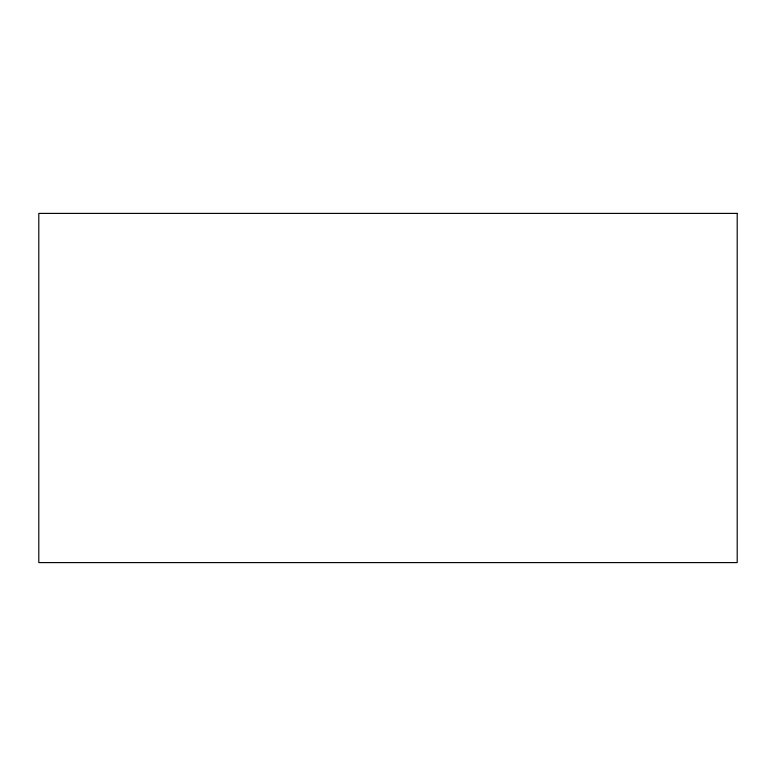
<?xml version="1.0" encoding="UTF-8"?>
<svg xmlns="http://www.w3.org/2000/svg" width="776" height="776" viewBox="0 0 776 776"><rect width="100%" height="100%" fill="white"/><g stroke="black" fill="none" stroke-linecap="round" stroke-linejoin="round"><path stroke-width="1.16" d="M737.2 213.4L38.8 213.4L38.8 562.6L737.2 562.6L737.2 213.4"/></g></svg>
